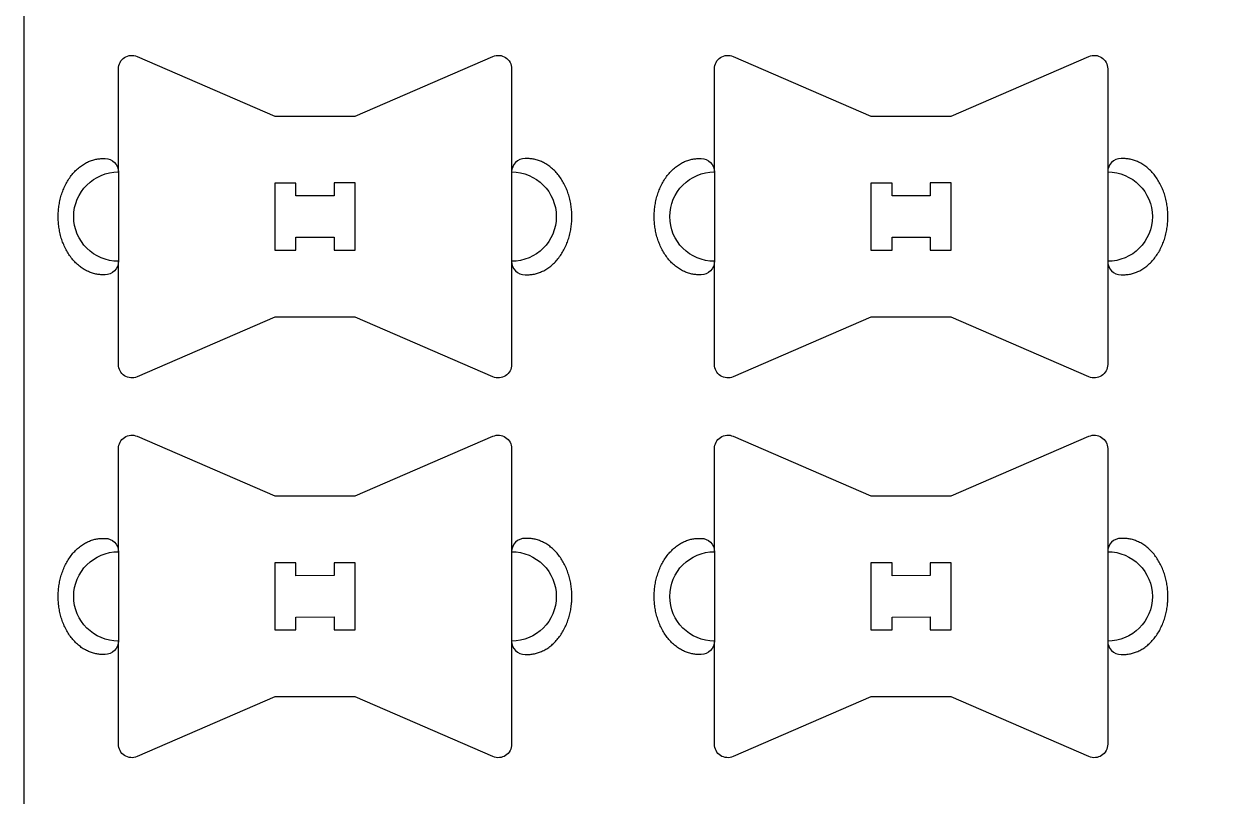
# Model space of a CAD drawing. Extents: x -30 to 12678, y 0 to 23683.
# Drawn here: x 714 to 1251, y 2426 to 2772 of the extents above; entities that cross this region are included whole.
import ezdxf

# ---------------------------------------------------------------- set-up
doc = ezdxf.new("R2010")
doc.units = 0
for name, color, linetype in [('0_SHEET_SPRUCEPLY_2440X122', 1, 'CONTINUOUS'), ('3_ANYTOOL_CUTTHROUGH_INSID', 4, 'CONTINUOUS'), ('4_ANYTOOL_CUTTHROUGH_OUTSI', 5, 'CONTINUOUS'), ('5_ANYTOOL_HALF_MILL_9MM_IN', 3, 'CONTINUOUS')]:
    doc.layers.add(name, color=color, linetype=linetype)

msp = doc.modelspace()

# ---------------------------------------------------------------- linework, layer by layer
at = {"layer": '0_SHEET_SPRUCEPLY_2440X122'}
msp.add_lwpolyline([(713.84, 1216.64), (1933.84, 1216.64), (1933.84, 3656.64), (713.84, 3656.64)], close=True, dxfattribs=at)
at = {"layer": '3_ANYTOOL_CUTTHROUGH_INSID'}
for points in [[(852.64, 2694.62), (835.58, 2694.55), (835.58, 2700.32), (826.11, 2700.32), (826.11, 2670.28), (835.58, 2670.28), (835.58, 2676.05), (852.64, 2676.12), (852.64, 2670.35), (862.11, 2670.35), (862.11, 2700.39), (852.64, 2700.39)], [(1119.42, 2694.62), (1102.36, 2694.55), (1102.36, 2700.32), (1092.89, 2700.32), (1092.89, 2670.28), (1102.36, 2670.28), (1102.36, 2676.05), (1119.42, 2676.12), (1119.42, 2670.35), (1128.89, 2670.35), (1128.89, 2700.39), (1119.42, 2700.39)], [(852.64, 2524.62), (835.58, 2524.55), (835.58, 2530.32), (826.11, 2530.32), (826.11, 2500.28), (835.58, 2500.28), (835.58, 2506.05), (852.64, 2506.12), (852.64, 2500.35), (862.11, 2500.35), (862.11, 2530.39), (852.64, 2530.39)], [(1119.42, 2524.62), (1102.36, 2524.55), (1102.36, 2530.32), (1092.89, 2530.32), (1092.89, 2500.28), (1102.36, 2500.28), (1102.36, 2506.05), (1119.42, 2506.12), (1119.42, 2500.35), (1128.89, 2500.35), (1128.89, 2530.39), (1119.42, 2530.39)]]:
    msp.add_lwpolyline(points, close=True, dxfattribs=at)
at = {"layer": '4_ANYTOOL_CUTTHROUGH_OUTSI'}
for points in [[(932.11, 2619.11, -0.539734), (923.72, 2613.6), (862.11, 2640.3), (826.11, 2640.3), (764.49, 2613.6, -0.539734), (756.11, 2619.11), (756.11, 2665.3, -1), (756.11, 2705.3), (756.11, 2751.49, -0.539734), (764.49, 2757), (826.11, 2730.3), (862.11, 2730.3), (923.72, 2757, -0.539734), (932.11, 2751.49), (932.11, 2705.3, -1), (932.11, 2665.3)], [(1198.89, 2619.11, -0.539734), (1190.5, 2613.6), (1128.89, 2640.3), (1092.89, 2640.3), (1031.28, 2613.6, -0.539734), (1022.89, 2619.11), (1022.89, 2665.3, -1), (1022.89, 2705.3), (1022.89, 2751.49, -0.539734), (1031.28, 2757), (1092.89, 2730.3), (1128.89, 2730.3), (1190.5, 2757, -0.539734), (1198.89, 2751.49), (1198.89, 2705.3, -1), (1198.89, 2665.3)], [(932.11, 2449.11, -0.539734), (923.72, 2443.6), (862.11, 2470.3), (826.11, 2470.3), (764.49, 2443.6, -0.539734), (756.11, 2449.11), (756.11, 2495.3, -1), (756.11, 2535.3), (756.11, 2581.49, -0.539734), (764.49, 2587), (826.11, 2560.3), (862.11, 2560.3), (923.72, 2587, -0.539734), (932.11, 2581.49), (932.11, 2535.3, -1), (932.11, 2495.3)], [(1198.89, 2449.11, -0.539734), (1190.5, 2443.6), (1128.89, 2470.3), (1092.89, 2470.3), (1031.28, 2443.6, -0.539734), (1022.89, 2449.11), (1022.89, 2495.3, -1), (1022.89, 2535.3), (1022.89, 2581.49, -0.539734), (1031.28, 2587), (1092.89, 2560.3), (1128.89, 2560.3), (1190.5, 2587, -0.539734), (1198.89, 2581.49), (1198.89, 2535.3, -1), (1198.89, 2495.3)]]:
    msp.add_lwpolyline(points, format="xyb", close=True, dxfattribs=at)
at = {"layer": '5_ANYTOOL_HALF_MILL_9MM_IN'}
for points in [[(749.12, 2659.29), (748.68, 2659.3), (748.23, 2659.31), (747.78, 2659.35), (747.32, 2659.39), (746.87, 2659.45), (746.41, 2659.53), (745.95, 2659.62), (745.48, 2659.72), (745.02, 2659.84), (744.55, 2659.98), (744.09, 2660.13), (743.62, 2660.29), (743.16, 2660.47), (742.69, 2660.67), (742.23, 2660.89), (741.77, 2661.11), (741.31, 2661.36), (740.85, 2661.62), (740.4, 2661.9), (739.95, 2662.19), (739.5, 2662.5), (739.06, 2662.83), (738.62, 2663.17), (738.19, 2663.53), (737.76, 2663.9), (737.35, 2664.29), (736.93, 2664.69), (736.53, 2665.1), (736.13, 2665.53), (735.75, 2665.98), (735.37, 2666.43), (735, 2666.9), (734.63, 2667.39), (734.28, 2667.88), (733.94, 2668.39), (733.61, 2668.9), (733.29, 2669.43), (732.98, 2669.96), (732.69, 2670.51), (732.4, 2671.06), (732.13, 2671.62), (731.86, 2672.19), (731.61, 2672.77), (731.38, 2673.35), (731.15, 2673.93), (730.94, 2674.52), (730.74, 2675.12), (730.55, 2675.72), (730.37, 2676.32), (730.21, 2676.92), (730.06, 2677.53), (729.92, 2678.13), (729.79, 2678.74), (729.67, 2679.35), (729.57, 2679.95), (729.48, 2680.56), (729.4, 2681.16), (729.33, 2681.76), (729.27, 2682.36), (729.23, 2682.95), (729.19, 2683.54), (729.16, 2684.13), (729.15, 2685.29), (729.16, 2686.45), (729.19, 2687.03), (729.23, 2687.63), (729.27, 2688.22), (729.33, 2688.82), (729.4, 2689.42), (729.48, 2690.02), (729.57, 2690.62), (729.67, 2691.23), (729.79, 2691.84), (729.92, 2692.44), (730.06, 2693.05), (730.21, 2693.65), (730.37, 2694.26), (730.55, 2694.86), (730.74, 2695.46), (730.94, 2696.05), (731.16, 2696.64), (731.38, 2697.23), (731.62, 2697.81), (731.87, 2698.39), (732.13, 2698.96), (732.41, 2699.52), (732.7, 2700.07), (732.99, 2700.61), (733.3, 2701.15), (733.62, 2701.68), (733.96, 2702.19), (734.3, 2702.7), (734.65, 2703.19), (735.01, 2703.67), (735.38, 2704.14), (735.76, 2704.6), (736.15, 2705.04), (736.55, 2705.47), (736.95, 2705.89), (737.37, 2706.29), (737.79, 2706.68), (738.21, 2707.05), (738.65, 2707.41), (739.08, 2707.75), (739.53, 2708.07), (739.97, 2708.38), (740.42, 2708.68), (740.88, 2708.96), (741.34, 2709.22), (741.8, 2709.46), (742.26, 2709.69), (742.73, 2709.91), (743.19, 2710.1), (743.66, 2710.29), (744.13, 2710.45), (744.6, 2710.6), (745.06, 2710.74), (745.53, 2710.86), (745.99, 2710.96), (746.45, 2711.05), (746.91, 2711.12), (747.37, 2711.18), (747.83, 2711.23), (748.28, 2711.26), (748.73, 2711.28), (749.17, 2711.29), (750.11, 2711.29, -0.413668), (756.11, 2705.3), (756.11, 2665.3, -0.41476), (750.11, 2659.29)], [(939.1, 2659.29), (939.54, 2659.3), (939.99, 2659.31), (940.44, 2659.35), (940.89, 2659.39), (941.35, 2659.45), (941.81, 2659.53), (942.27, 2659.62), (942.73, 2659.72), (943.2, 2659.84), (943.66, 2659.98), (944.13, 2660.13), (944.59, 2660.29), (945.06, 2660.47), (945.52, 2660.67), (945.99, 2660.89), (946.45, 2661.11), (946.91, 2661.36), (947.37, 2661.62), (947.82, 2661.9), (948.27, 2662.19), (948.72, 2662.5), (949.16, 2662.83), (949.6, 2663.17), (950.03, 2663.53), (950.45, 2663.9), (950.87, 2664.29), (951.28, 2664.69), (951.69, 2665.1), (952.08, 2665.53), (952.47, 2665.98), (952.85, 2666.43), (953.22, 2666.9), (953.58, 2667.39), (953.93, 2667.88), (954.27, 2668.39), (954.6, 2668.9), (954.92, 2669.43), (955.23, 2669.96), (955.53, 2670.51), (955.81, 2671.06), (956.09, 2671.62), (956.35, 2672.19), (956.6, 2672.77), (956.84, 2673.35), (957.06, 2673.93), (957.28, 2674.52), (957.48, 2675.12), (957.67, 2675.72), (957.84, 2676.32), (958.01, 2676.92), (958.16, 2677.53), (958.3, 2678.13), (958.43, 2678.74), (958.54, 2679.35), (958.65, 2679.95), (958.74, 2680.56), (958.82, 2681.16), (958.89, 2681.76), (958.94, 2682.36), (958.99, 2682.95), (959.03, 2683.54), (959.05, 2684.13), (959.07, 2685.29), (959.05, 2686.45), (959.03, 2687.03), (958.99, 2687.63), (958.94, 2688.22), (958.89, 2688.82), (958.82, 2689.42), (958.74, 2690.02), (958.64, 2690.62), (958.54, 2691.23), (958.43, 2691.84), (958.3, 2692.44), (958.16, 2693.05), (958.01, 2693.65), (957.84, 2694.26), (957.66, 2694.86), (957.48, 2695.46), (957.27, 2696.05), (957.06, 2696.64), (956.83, 2697.23), (956.59, 2697.81), (956.34, 2698.39), (956.08, 2698.96), (955.81, 2699.52), (955.52, 2700.07), (955.22, 2700.61), (954.91, 2701.15), (954.59, 2701.68), (954.26, 2702.19), (953.92, 2702.7), (953.57, 2703.19), (953.2, 2703.67), (952.83, 2704.14), (952.45, 2704.6), (952.06, 2705.04), (951.67, 2705.47), (951.26, 2705.89), (950.85, 2706.29), (950.43, 2706.68), (950, 2707.05), (949.57, 2707.41), (949.13, 2707.75), (948.69, 2708.07), (948.24, 2708.38), (947.79, 2708.68), (947.34, 2708.96), (946.88, 2709.22), (946.42, 2709.46), (945.95, 2709.69), (945.49, 2709.91), (945.02, 2710.1), (944.55, 2710.29), (944.09, 2710.45), (943.62, 2710.6), (943.15, 2710.74), (942.69, 2710.86), (942.22, 2710.96), (941.76, 2711.05), (941.3, 2711.12), (940.84, 2711.18), (940.39, 2711.23), (939.94, 2711.26), (939.49, 2711.28), (939.04, 2711.29), (938.11, 2711.29, 0.413668), (932.11, 2705.3), (932.11, 2665.3, 0.41476), (938.11, 2659.29)], [(1015.9, 2659.29), (1015.46, 2659.3), (1015.01, 2659.31), (1014.56, 2659.35), (1014.11, 2659.39), (1013.65, 2659.45), (1013.19, 2659.53), (1012.73, 2659.62), (1012.27, 2659.72), (1011.8, 2659.84), (1011.34, 2659.98), (1010.87, 2660.13), (1010.41, 2660.29), (1009.94, 2660.47), (1009.48, 2660.67), (1009.01, 2660.89), (1008.55, 2661.11), (1008.09, 2661.36), (1007.63, 2661.62), (1007.18, 2661.9), (1006.73, 2662.19), (1006.28, 2662.5), (1005.84, 2662.83), (1005.4, 2663.17), (1004.97, 2663.53), (1004.55, 2663.9), (1004.13, 2664.29), (1003.72, 2664.69), (1003.31, 2665.1), (1002.92, 2665.53), (1002.53, 2665.98), (1002.15, 2666.43), (1001.78, 2666.9), (1001.42, 2667.39), (1001.07, 2667.88), (1000.73, 2668.39), (1000.39, 2668.9), (1000.08, 2669.43), (999.77, 2669.96), (999.47, 2670.51), (999.18, 2671.06), (998.91, 2671.62), (998.65, 2672.19), (998.4, 2672.77), (998.16, 2673.35), (997.93, 2673.93), (997.72, 2674.52), (997.52, 2675.12), (997.33, 2675.72), (997.15, 2676.32), (996.99, 2676.92), (996.84, 2677.53), (996.7, 2678.13), (996.57, 2678.74), (996.46, 2679.35), (996.35, 2679.95), (996.26, 2680.56), (996.18, 2681.16), (996.11, 2681.76), (996.06, 2682.36), (996.01, 2682.95), (995.97, 2683.54), (995.95, 2684.13), (995.93, 2685.29), (995.95, 2686.45), (995.97, 2687.03), (996.01, 2687.63), (996.06, 2688.22), (996.11, 2688.82), (996.18, 2689.42), (996.26, 2690.02), (996.35, 2690.62), (996.46, 2691.23), (996.57, 2691.84), (996.7, 2692.44), (996.84, 2693.05), (996.99, 2693.65), (997.16, 2694.26), (997.33, 2694.86), (997.52, 2695.46), (997.72, 2696.05), (997.94, 2696.64), (998.17, 2697.23), (998.4, 2697.81), (998.65, 2698.39), (998.92, 2698.96), (999.19, 2699.52), (999.48, 2700.07), (999.78, 2700.61), (1000.09, 2701.15), (1000.41, 2701.68), (1000.74, 2702.19), (1001.08, 2702.7), (1001.43, 2703.19), (1001.79, 2703.67), (1002.16, 2704.14), (1002.54, 2704.6), (1002.93, 2705.04), (1003.33, 2705.47), (1003.74, 2705.89), (1004.15, 2706.29), (1004.57, 2706.68), (1005, 2707.05), (1005.43, 2707.41), (1005.87, 2707.75), (1006.31, 2708.07), (1006.76, 2708.38), (1007.21, 2708.68), (1007.66, 2708.96), (1008.12, 2709.22), (1008.58, 2709.46), (1009.05, 2709.69), (1009.51, 2709.91), (1009.98, 2710.1), (1010.44, 2710.29), (1010.91, 2710.45), (1011.38, 2710.6), (1011.84, 2710.74), (1012.31, 2710.86), (1012.77, 2710.96), (1013.24, 2711.05), (1013.7, 2711.12), (1014.15, 2711.18), (1014.61, 2711.23), (1015.06, 2711.26), (1015.51, 2711.28), (1015.95, 2711.29), (1016.89, 2711.29, -0.413668), (1022.89, 2705.3), (1022.89, 2665.3, -0.41476), (1016.89, 2659.29)], [(1205.88, 2659.29), (1206.32, 2659.3), (1206.77, 2659.31), (1207.22, 2659.35), (1207.67, 2659.39), (1208.13, 2659.45), (1208.59, 2659.53), (1209.05, 2659.62), (1209.51, 2659.72), (1209.98, 2659.84), (1210.44, 2659.98), (1210.91, 2660.13), (1211.38, 2660.29), (1211.84, 2660.47), (1212.31, 2660.67), (1212.77, 2660.89), (1213.23, 2661.11), (1213.69, 2661.36), (1214.15, 2661.62), (1214.6, 2661.9), (1215.05, 2662.19), (1215.5, 2662.5), (1215.94, 2662.83), (1216.38, 2663.17), (1216.81, 2663.53), (1217.23, 2663.9), (1217.65, 2664.29), (1218.06, 2664.69), (1218.47, 2665.1), (1218.87, 2665.53), (1219.25, 2665.98), (1219.63, 2666.43), (1220, 2666.9), (1220.36, 2667.39), (1220.71, 2667.88), (1221.06, 2668.39), (1221.39, 2668.9), (1221.71, 2669.43), (1222.01, 2669.96), (1222.31, 2670.51), (1222.6, 2671.06), (1222.87, 2671.62), (1223.13, 2672.19), (1223.38, 2672.77), (1223.62, 2673.35), (1223.85, 2673.93), (1224.06, 2674.52), (1224.26, 2675.12), (1224.45, 2675.72), (1224.63, 2676.32), (1224.79, 2676.92), (1224.94, 2677.53), (1225.08, 2678.13), (1225.21, 2678.74), (1225.32, 2679.35), (1225.43, 2679.95), (1225.52, 2680.56), (1225.6, 2681.16), (1225.67, 2681.76), (1225.73, 2682.36), (1225.77, 2682.95), (1225.81, 2683.54), (1225.83, 2684.13), (1225.85, 2685.29), (1225.83, 2686.45), (1225.81, 2687.03), (1225.77, 2687.63), (1225.73, 2688.22), (1225.67, 2688.82), (1225.6, 2689.42), (1225.52, 2690.02), (1225.43, 2690.62), (1225.32, 2691.23), (1225.21, 2691.84), (1225.08, 2692.44), (1224.94, 2693.05), (1224.79, 2693.65), (1224.62, 2694.26), (1224.45, 2694.86), (1224.26, 2695.46), (1224.06, 2696.05), (1223.84, 2696.64), (1223.62, 2697.23), (1223.38, 2697.81), (1223.13, 2698.39), (1222.86, 2698.96), (1222.59, 2699.52), (1222.3, 2700.07), (1222, 2700.61), (1221.69, 2701.15), (1221.37, 2701.68), (1221.04, 2702.19), (1220.7, 2702.7), (1220.35, 2703.19), (1219.99, 2703.67), (1219.62, 2704.14), (1219.24, 2704.6), (1218.85, 2705.04), (1218.45, 2705.47), (1218.04, 2705.89), (1217.63, 2706.29), (1217.21, 2706.68), (1216.79, 2707.05), (1216.35, 2707.41), (1215.92, 2707.75), (1215.47, 2708.07), (1215.02, 2708.38), (1214.57, 2708.68), (1214.12, 2708.96), (1213.66, 2709.22), (1213.2, 2709.46), (1212.74, 2709.69), (1212.27, 2709.91), (1211.8, 2710.1), (1211.34, 2710.29), (1210.87, 2710.45), (1210.4, 2710.6), (1209.94, 2710.74), (1209.47, 2710.86), (1209.01, 2710.96), (1208.54, 2711.05), (1208.08, 2711.12), (1207.63, 2711.18), (1207.17, 2711.23), (1206.72, 2711.26), (1206.27, 2711.28), (1205.83, 2711.29), (1204.89, 2711.29, 0.413668), (1198.89, 2705.3), (1198.89, 2665.3, 0.41476), (1204.89, 2659.29)], [(749.12, 2489.29), (748.68, 2489.3), (748.23, 2489.31), (747.78, 2489.35), (747.32, 2489.39), (746.87, 2489.45), (746.41, 2489.53), (745.95, 2489.62), (745.48, 2489.72), (745.02, 2489.84), (744.55, 2489.98), (744.09, 2490.13), (743.62, 2490.29), (743.16, 2490.47), (742.69, 2490.67), (742.23, 2490.89), (741.77, 2491.11), (741.31, 2491.36), (740.85, 2491.62), (740.4, 2491.9), (739.95, 2492.19), (739.5, 2492.5), (739.06, 2492.83), (738.62, 2493.17), (738.19, 2493.53), (737.76, 2493.9), (737.35, 2494.29), (736.93, 2494.69), (736.53, 2495.1), (736.13, 2495.53), (735.75, 2495.98), (735.37, 2496.43), (735, 2496.9), (734.63, 2497.39), (734.28, 2497.88), (733.94, 2498.39), (733.61, 2498.9), (733.29, 2499.43), (732.98, 2499.96), (732.69, 2500.51), (732.4, 2501.06), (732.13, 2501.62), (731.86, 2502.19), (731.61, 2502.77), (731.38, 2503.35), (731.15, 2503.93), (730.94, 2504.52), (730.74, 2505.12), (730.55, 2505.72), (730.37, 2506.32), (730.21, 2506.92), (730.06, 2507.53), (729.92, 2508.13), (729.79, 2508.74), (729.67, 2509.35), (729.57, 2509.95), (729.48, 2510.56), (729.4, 2511.16), (729.33, 2511.76), (729.27, 2512.36), (729.23, 2512.95), (729.19, 2513.54), (729.16, 2514.13), (729.15, 2515.29), (729.16, 2516.45), (729.19, 2517.03), (729.23, 2517.63), (729.27, 2518.22), (729.33, 2518.82), (729.4, 2519.42), (729.48, 2520.02), (729.57, 2520.62), (729.67, 2521.23), (729.79, 2521.84), (729.92, 2522.44), (730.06, 2523.05), (730.21, 2523.65), (730.37, 2524.26), (730.55, 2524.86), (730.74, 2525.46), (730.94, 2526.05), (731.16, 2526.64), (731.38, 2527.23), (731.62, 2527.81), (731.87, 2528.39), (732.13, 2528.96), (732.41, 2529.52), (732.7, 2530.07), (732.99, 2530.61), (733.3, 2531.15), (733.62, 2531.68), (733.96, 2532.19), (734.3, 2532.7), (734.65, 2533.19), (735.01, 2533.67), (735.38, 2534.14), (735.76, 2534.6), (736.15, 2535.04), (736.55, 2535.47), (736.95, 2535.89), (737.37, 2536.29), (737.79, 2536.68), (738.21, 2537.05), (738.65, 2537.41), (739.08, 2537.75), (739.53, 2538.07), (739.97, 2538.38), (740.42, 2538.68), (740.88, 2538.96), (741.34, 2539.22), (741.8, 2539.46), (742.26, 2539.69), (742.73, 2539.91), (743.19, 2540.1), (743.66, 2540.29), (744.13, 2540.45), (744.6, 2540.6), (745.06, 2540.74), (745.53, 2540.86), (745.99, 2540.96), (746.45, 2541.05), (746.91, 2541.12), (747.37, 2541.18), (747.83, 2541.23), (748.28, 2541.26), (748.73, 2541.28), (749.17, 2541.29), (750.11, 2541.29, -0.413668), (756.11, 2535.3), (756.11, 2495.3, -0.41476), (750.11, 2489.29)], [(939.1, 2489.29), (939.54, 2489.3), (939.99, 2489.31), (940.44, 2489.35), (940.89, 2489.39), (941.35, 2489.45), (941.81, 2489.53), (942.27, 2489.62), (942.73, 2489.72), (943.2, 2489.84), (943.66, 2489.98), (944.13, 2490.13), (944.59, 2490.29), (945.06, 2490.47), (945.52, 2490.67), (945.99, 2490.89), (946.45, 2491.11), (946.91, 2491.36), (947.37, 2491.62), (947.82, 2491.9), (948.27, 2492.19), (948.72, 2492.5), (949.16, 2492.83), (949.6, 2493.17), (950.03, 2493.53), (950.45, 2493.9), (950.87, 2494.29), (951.28, 2494.69), (951.69, 2495.1), (952.08, 2495.53), (952.47, 2495.98), (952.85, 2496.43), (953.22, 2496.9), (953.58, 2497.39), (953.93, 2497.88), (954.27, 2498.39), (954.6, 2498.9), (954.92, 2499.43), (955.23, 2499.96), (955.53, 2500.51), (955.81, 2501.06), (956.09, 2501.62), (956.35, 2502.19), (956.6, 2502.77), (956.84, 2503.35), (957.06, 2503.93), (957.28, 2504.52), (957.48, 2505.12), (957.67, 2505.72), (957.84, 2506.32), (958.01, 2506.92), (958.16, 2507.53), (958.3, 2508.13), (958.43, 2508.74), (958.54, 2509.35), (958.65, 2509.95), (958.74, 2510.56), (958.82, 2511.16), (958.89, 2511.76), (958.94, 2512.36), (958.99, 2512.95), (959.03, 2513.54), (959.05, 2514.13), (959.07, 2515.29), (959.05, 2516.45), (959.03, 2517.03), (958.99, 2517.63), (958.94, 2518.22), (958.89, 2518.82), (958.82, 2519.42), (958.74, 2520.02), (958.64, 2520.62), (958.54, 2521.23), (958.43, 2521.84), (958.3, 2522.44), (958.16, 2523.05), (958.01, 2523.65), (957.84, 2524.26), (957.66, 2524.86), (957.48, 2525.46), (957.27, 2526.05), (957.06, 2526.64), (956.83, 2527.23), (956.59, 2527.81), (956.34, 2528.39), (956.08, 2528.96), (955.81, 2529.52), (955.52, 2530.07), (955.22, 2530.61), (954.91, 2531.15), (954.59, 2531.68), (954.26, 2532.19), (953.92, 2532.7), (953.57, 2533.19), (953.2, 2533.67), (952.83, 2534.14), (952.45, 2534.6), (952.06, 2535.04), (951.67, 2535.47), (951.26, 2535.89), (950.85, 2536.29), (950.43, 2536.68), (950, 2537.05), (949.57, 2537.41), (949.13, 2537.75), (948.69, 2538.07), (948.24, 2538.38), (947.79, 2538.68), (947.34, 2538.96), (946.88, 2539.22), (946.42, 2539.46), (945.95, 2539.69), (945.49, 2539.91), (945.02, 2540.1), (944.55, 2540.29), (944.09, 2540.45), (943.62, 2540.6), (943.15, 2540.74), (942.69, 2540.86), (942.22, 2540.96), (941.76, 2541.05), (941.3, 2541.12), (940.84, 2541.18), (940.39, 2541.23), (939.94, 2541.26), (939.49, 2541.28), (939.04, 2541.29), (938.11, 2541.29, 0.413668), (932.11, 2535.3), (932.11, 2495.3, 0.41476), (938.11, 2489.29)], [(1015.9, 2489.29), (1015.46, 2489.3), (1015.01, 2489.31), (1014.56, 2489.35), (1014.11, 2489.39), (1013.65, 2489.45), (1013.19, 2489.53), (1012.73, 2489.62), (1012.27, 2489.72), (1011.8, 2489.84), (1011.34, 2489.98), (1010.87, 2490.13), (1010.41, 2490.29), (1009.94, 2490.47), (1009.48, 2490.67), (1009.01, 2490.89), (1008.55, 2491.11), (1008.09, 2491.36), (1007.63, 2491.62), (1007.18, 2491.9), (1006.73, 2492.19), (1006.28, 2492.5), (1005.84, 2492.83), (1005.4, 2493.17), (1004.97, 2493.53), (1004.55, 2493.9), (1004.13, 2494.29), (1003.72, 2494.69), (1003.31, 2495.1), (1002.92, 2495.53), (1002.53, 2495.98), (1002.15, 2496.43), (1001.78, 2496.9), (1001.42, 2497.39), (1001.07, 2497.88), (1000.73, 2498.39), (1000.39, 2498.9), (1000.08, 2499.43), (999.77, 2499.96), (999.47, 2500.51), (999.18, 2501.06), (998.91, 2501.62), (998.65, 2502.19), (998.4, 2502.77), (998.16, 2503.35), (997.93, 2503.93), (997.72, 2504.52), (997.52, 2505.12), (997.33, 2505.72), (997.15, 2506.32), (996.99, 2506.92), (996.84, 2507.53), (996.7, 2508.13), (996.57, 2508.74), (996.46, 2509.35), (996.35, 2509.95), (996.26, 2510.56), (996.18, 2511.16), (996.11, 2511.76), (996.06, 2512.36), (996.01, 2512.95), (995.97, 2513.54), (995.95, 2514.13), (995.93, 2515.29), (995.95, 2516.45), (995.97, 2517.03), (996.01, 2517.63), (996.06, 2518.22), (996.11, 2518.82), (996.18, 2519.42), (996.26, 2520.02), (996.35, 2520.62), (996.46, 2521.23), (996.57, 2521.84), (996.7, 2522.44), (996.84, 2523.05), (996.99, 2523.65), (997.16, 2524.26), (997.33, 2524.86), (997.52, 2525.46), (997.72, 2526.05), (997.94, 2526.64), (998.17, 2527.23), (998.4, 2527.81), (998.65, 2528.39), (998.92, 2528.96), (999.19, 2529.52), (999.48, 2530.07), (999.78, 2530.61), (1000.09, 2531.15), (1000.41, 2531.68), (1000.74, 2532.19), (1001.08, 2532.7), (1001.43, 2533.19), (1001.79, 2533.67), (1002.16, 2534.14), (1002.54, 2534.6), (1002.93, 2535.04), (1003.33, 2535.47), (1003.74, 2535.89), (1004.15, 2536.29), (1004.57, 2536.68), (1005, 2537.05), (1005.43, 2537.41), (1005.87, 2537.75), (1006.31, 2538.07), (1006.76, 2538.38), (1007.21, 2538.68), (1007.66, 2538.96), (1008.12, 2539.22), (1008.58, 2539.46), (1009.05, 2539.69), (1009.51, 2539.91), (1009.98, 2540.1), (1010.44, 2540.29), (1010.91, 2540.45), (1011.38, 2540.6), (1011.84, 2540.74), (1012.31, 2540.86), (1012.77, 2540.96), (1013.24, 2541.05), (1013.7, 2541.12), (1014.15, 2541.18), (1014.61, 2541.23), (1015.06, 2541.26), (1015.51, 2541.28), (1015.95, 2541.29), (1016.89, 2541.29, -0.413668), (1022.89, 2535.3), (1022.89, 2495.3, -0.41476), (1016.89, 2489.29)], [(1205.88, 2489.29), (1206.32, 2489.3), (1206.77, 2489.31), (1207.22, 2489.35), (1207.67, 2489.39), (1208.13, 2489.45), (1208.59, 2489.53), (1209.05, 2489.62), (1209.51, 2489.72), (1209.98, 2489.84), (1210.44, 2489.98), (1210.91, 2490.13), (1211.38, 2490.29), (1211.84, 2490.47), (1212.31, 2490.67), (1212.77, 2490.89), (1213.23, 2491.11), (1213.69, 2491.36), (1214.15, 2491.62), (1214.6, 2491.9), (1215.05, 2492.19), (1215.5, 2492.5), (1215.94, 2492.83), (1216.38, 2493.17), (1216.81, 2493.53), (1217.23, 2493.9), (1217.65, 2494.29), (1218.06, 2494.69), (1218.47, 2495.1), (1218.87, 2495.53), (1219.25, 2495.98), (1219.63, 2496.43), (1220, 2496.9), (1220.36, 2497.39), (1220.71, 2497.88), (1221.06, 2498.39), (1221.39, 2498.9), (1221.71, 2499.43), (1222.01, 2499.96), (1222.31, 2500.51), (1222.6, 2501.06), (1222.87, 2501.62), (1223.13, 2502.19), (1223.38, 2502.77), (1223.62, 2503.35), (1223.85, 2503.93), (1224.06, 2504.52), (1224.26, 2505.12), (1224.45, 2505.72), (1224.63, 2506.32), (1224.79, 2506.92), (1224.94, 2507.53), (1225.08, 2508.13), (1225.21, 2508.74), (1225.32, 2509.35), (1225.43, 2509.95), (1225.52, 2510.56), (1225.6, 2511.16), (1225.67, 2511.76), (1225.73, 2512.36), (1225.77, 2512.95), (1225.81, 2513.54), (1225.83, 2514.13), (1225.85, 2515.29), (1225.83, 2516.45), (1225.81, 2517.03), (1225.77, 2517.63), (1225.73, 2518.22), (1225.67, 2518.82), (1225.6, 2519.42), (1225.52, 2520.02), (1225.43, 2520.62), (1225.32, 2521.23), (1225.21, 2521.84), (1225.08, 2522.44), (1224.94, 2523.05), (1224.79, 2523.65), (1224.62, 2524.26), (1224.45, 2524.86), (1224.26, 2525.46), (1224.06, 2526.05), (1223.84, 2526.64), (1223.62, 2527.23), (1223.38, 2527.81), (1223.13, 2528.39), (1222.86, 2528.96), (1222.59, 2529.52), (1222.3, 2530.07), (1222, 2530.61), (1221.69, 2531.15), (1221.37, 2531.68), (1221.04, 2532.19), (1220.7, 2532.7), (1220.35, 2533.19), (1219.99, 2533.67), (1219.62, 2534.14), (1219.24, 2534.6), (1218.85, 2535.04), (1218.45, 2535.47), (1218.04, 2535.89), (1217.63, 2536.29), (1217.21, 2536.68), (1216.79, 2537.05), (1216.35, 2537.41), (1215.92, 2537.75), (1215.47, 2538.07), (1215.02, 2538.38), (1214.57, 2538.68), (1214.12, 2538.96), (1213.66, 2539.22), (1213.2, 2539.46), (1212.74, 2539.69), (1212.27, 2539.91), (1211.8, 2540.1), (1211.34, 2540.29), (1210.87, 2540.45), (1210.4, 2540.6), (1209.94, 2540.74), (1209.47, 2540.86), (1209.01, 2540.96), (1208.54, 2541.05), (1208.08, 2541.12), (1207.63, 2541.18), (1207.17, 2541.23), (1206.72, 2541.26), (1206.27, 2541.28), (1205.83, 2541.29), (1204.89, 2541.29, 0.413668), (1198.89, 2535.3), (1198.89, 2495.3, 0.41476), (1204.89, 2489.29)]]:
    msp.add_lwpolyline(points, format="xyb", close=True, dxfattribs=at)

doc.saveas('drawing.dxf')
